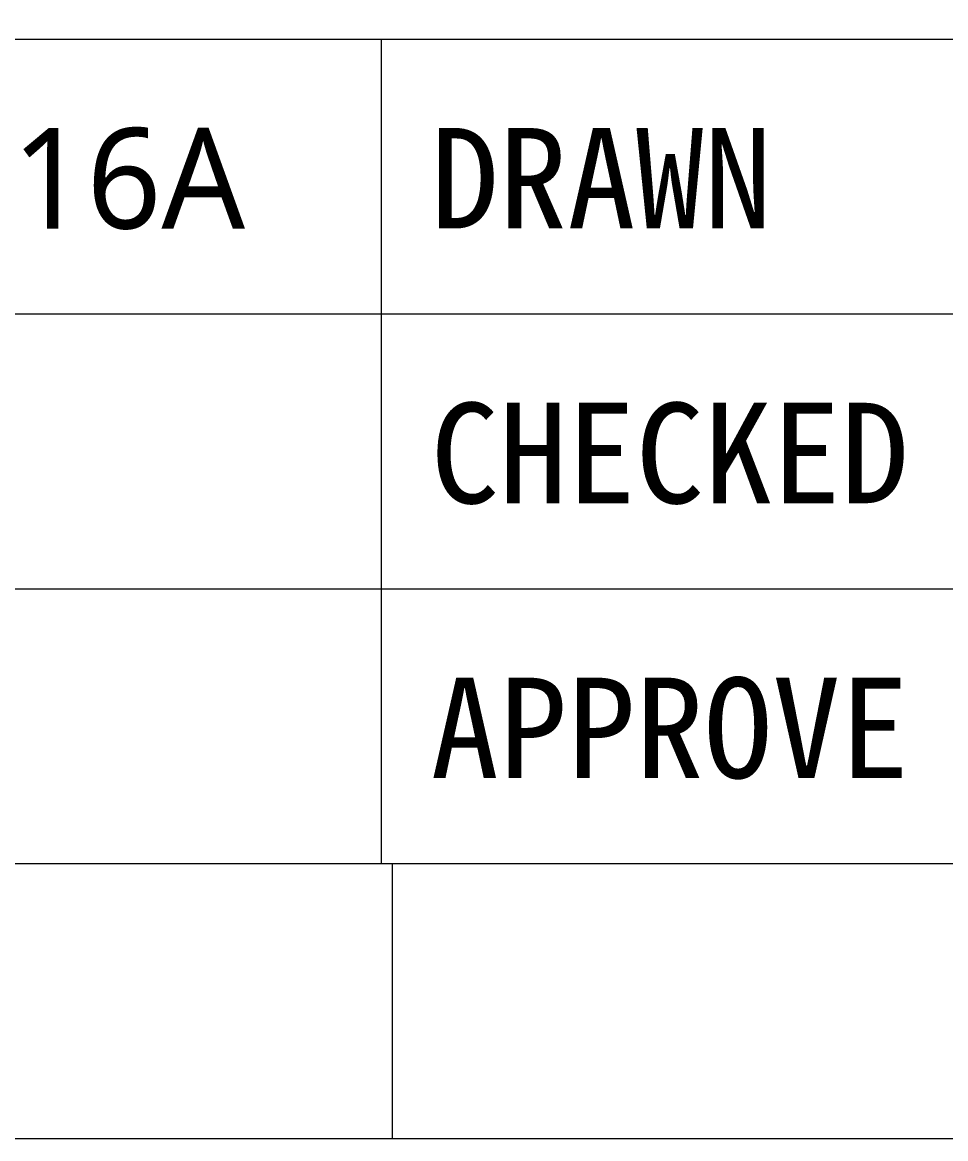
# Model space of a CAD drawing. Header units: inches. Extents: x 6852 to 7269, y -419 to -57.
# Drawn here: x 7202.71 to 7225.53, y -377.41 to -349.82 of the extents above; entities that cross this region are included whole.
import ezdxf
from ezdxf.enums import TextEntityAlignment as Align

# ---------------------------------------------------------------- set-up
doc = ezdxf.new("R2010")
doc.units = ezdxf.units.IN
doc.header["$MEASUREMENT"] = 0
doc.layers.add('VIEWE_TK', color=7, linetype='Continuous', lineweight=18)
doc.styles.add('VIEWE.KT', font='simkai.ttf')
doc.styles.add('WLYH_TK', font='')
doc.styles.get('WLYH_TK').set_extended_font_data('Microsoft YaHei')

# ---------------------------------------------------------------- blocks, each defined once
blk = doc.blocks.new('VIEWE_TUKUANG')
at = {"layer": 'VIEWE_TK'}
for p, q in [((5807.171, 5301.657), (5719.872, 5301.657)), ((5769.843, 5301.657), (5769.843, 5286.657)), ((5807.171, 5296.657), (5719.872, 5296.657)), ((5807.171, 5291.657), (5719.872, 5291.657)), ((5770.046, 5286.657), (5770.046, 5281.657))]:
    blk.add_line(p, q, dxfattribs=at)
for points in [[(5812.171, 5281.657), (5505.171, 5281.657), (5505.171, 5501.657), (5812.171, 5501.657)], [(5510.171, 5286.657), (5510.171, 5496.657), (5807.171, 5496.657), (5807.171, 5286.657)]]:
    blk.add_lwpolyline(points, close=True, dxfattribs=at)
at = {"layer": 'VIEWE_TK', "style": 'VIEWE.KT'}
for s, p in [('DRAWN', (5770.744, 5298.218)), ('CHECKED', (5770.744, 5293.218)), ('APPROVE', (5770.744, 5288.218))]:
    blk.add_text(s, height=1.8284, dxfattribs=at).set_placement(p)
at = {"layer": 'VIEWE_TK'}
for tag, style, p in [('MODUEL_NO.', 'WLYH_TK', (5752.369, 5299.132)), ('DRAWN', 'VIEWE.KT', (5788.072, 5299.111)), ('TITLE', 'WLYH_TK', (5752.369, 5294.132)), ('CHECKED', 'VIEWE.KT', (5788.072, 5294.111)), ('APPROVE', 'VIEWE.KT', (5788.072, 5289.111)), ('PAGE', 'VIEWE.KT', (5804.375, 5289.111))]:
    blk.add_attdef(tag, text='', height=1.828, dxfattribs=dict(at, style=style)).set_placement(p, align=Align.MIDDLE)

msp = doc.modelspace()

# ---------------------------------------------------------------- block references
at = {"layer": 'VIEWE_TK'}
ref = msp.add_blockref('VIEWE_TUKUANG', (-624.649, -7550.606), dxfattribs=dict(at, xscale=1.35813431768434, yscale=1.35813431768434, zscale=1.35813431768434))
ref.add_attrib('MODUEL_NO.', 'ALL-UE050WV-RB40-A116A', dxfattribs={"height": 2.48328, "style": 'WLYH_TK'}).set_placement((7187.841, -353.673), align=Align.MIDDLE)

doc.saveas('drawing.dxf')
